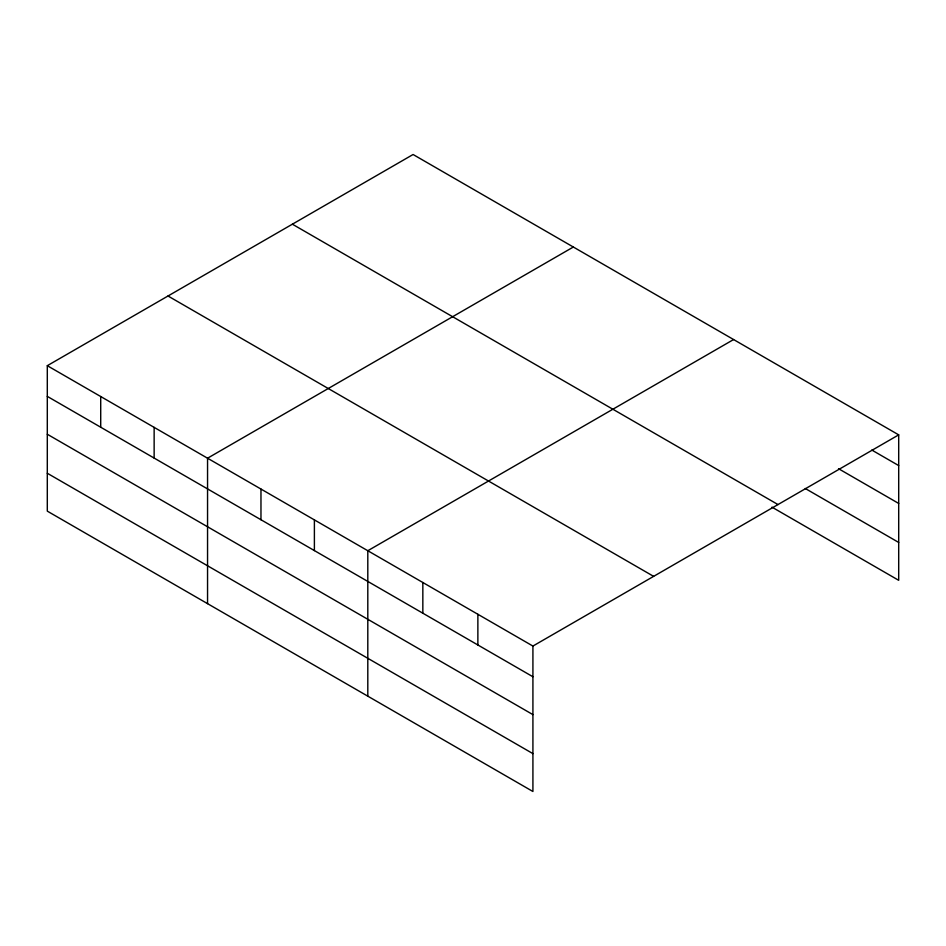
<?xml version="1.0" encoding="UTF-8"?>
<svg xmlns="http://www.w3.org/2000/svg" width="946" height="946" viewBox="0 0 946 946"><rect width="100%" height="100%" fill="white"/><g stroke="black" fill="none" stroke-linecap="round" stroke-linejoin="round"><path stroke-width="1.42" d="M771.983 507.151L898.7 580.312L898.7 434.864L413.083 154.505L47.3 365.688L47.3 511.136L532.917 791.495L532.917 646.059L47.3 365.688M573.335 247.024L207.552 458.207L207.552 603.654M733.588 339.543L367.805 550.726L367.805 696.173M532.917 646.059L898.7 434.864M871.822 450.048L898.7 465.574M838.546 468.708L898.7 503.438M805.271 488.503L898.7 542.448M292.373 224.19L777.99 504.561M168.01 296.003L653.627 576.362M47.3 396.386L532.917 676.757M47.3 434.249L532.917 714.62M47.3 473.26L532.917 753.631M477.872 614.285L477.872 644.983M422.838 582.5L422.838 613.209M314.391 519.886L314.391 550.596M260.966 489.047L260.966 519.744M154.139 427.367L154.139 458.065M100.714 396.528L100.714 427.225"/></g></svg>
